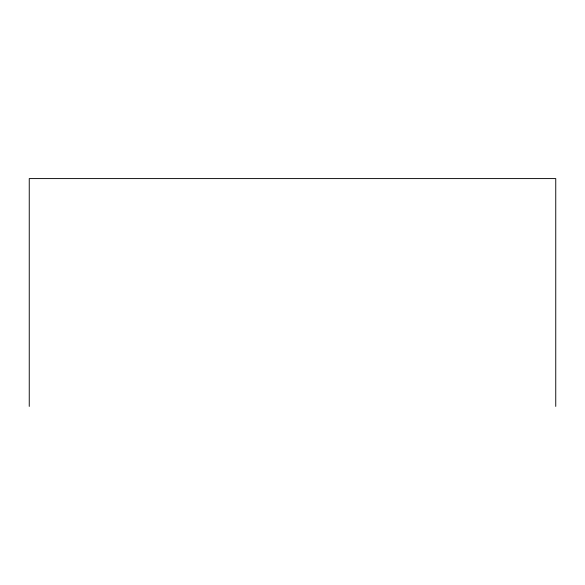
<?xml version="1.0" encoding="UTF-8"?>
<svg xmlns="http://www.w3.org/2000/svg" width="585" height="585" viewBox="0 0 585 585"><rect width="100%" height="100%" fill="white"/><g stroke="black" fill="none" stroke-linecap="round" stroke-linejoin="round"><path stroke-width="0.88" d="M555.75 406.414L555.75 178.586L29.25 178.586L29.25 406.414"/></g></svg>
